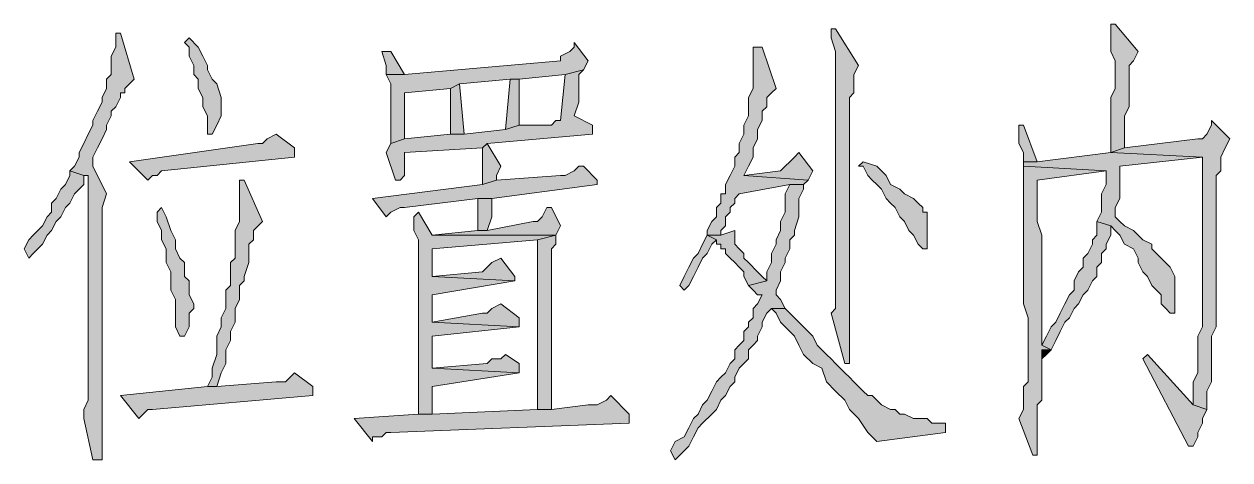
# Model space of a CAD drawing. Header units: millimetres. Extents: x 24 to 410, y 10 to 282.
# Drawn here: x 303.7 to 314.83, y 55.75 to 59.77 of the extents above; entities that cross this region are included whole.
import ezdxf

# ---------------------------------------------------------------- set-up
doc = ezdxf.new("R2010")
doc.units = ezdxf.units.MM

msp = doc.modelspace()

# ---------------------------------------------------------------- hatches: boundary and pattern name
h = msp.add_hatch(color=7)
h.dxf.hatch_style = 2
h.paths.add_polyline_path([(304.588333, 59.69), (304.546, 59.69), (304.546, 59.647667), (304.546, 59.563), (304.503667, 59.478333), (304.503667, 59.309), (304.461333, 59.266667), (304.461333, 59.182), (304.419, 59.097333), (304.419, 59.055), (304.376667, 58.970333), (304.334333, 58.885667), (304.334333, 58.843333), (304.292, 58.758667), (304.249667, 58.674), (304.207333, 58.589333), (304.207333, 58.547), (304.165, 58.462333), (304.122667, 58.42), (304.249667, 58.377667), (304.292, 58.377667), (304.292, 58.250667), (304.292, 58.123667), (304.292, 58.081333), (304.292, 56.303333), (304.249667, 56.218667), (304.249667, 56.134), (304.334333, 55.753), (304.419, 55.753), (304.419, 56.261), (304.419, 58.081333), (304.461333, 58.208333), (304.334333, 58.462333), (304.334333, 58.547), (304.376667, 58.631667), (304.419, 58.716333), (304.461333, 58.801), (304.461333, 58.843333), (304.503667, 58.928), (304.503667, 58.970333), (304.546, 59.012667), (304.588333, 59.097333), (304.588333, 59.139667), (304.630667, 59.139667), (304.630667, 59.182), (304.715333, 59.266667)])
h = msp.add_hatch(color=7)
h.dxf.hatch_style = 2
h.paths.add_polyline_path([(311.192333, 59.732333), (311.15, 59.732333), (311.15, 59.647667), (311.192333, 59.520667), (311.192333, 57.658), (311.192333, 57.573333), (311.192333, 57.15), (311.15, 57.107667), (311.277, 56.642), (311.319333, 56.642), (311.319333, 56.684333), (311.319333, 59.097333), (311.361667, 59.139667), (311.361667, 59.309), (311.404, 59.393667)])
h = msp.add_hatch(color=7)
h.dxf.hatch_style = 2
h.paths.add_polyline_path([(313.774667, 59.774667), (313.732333, 59.774667), (313.732333, 59.69), (313.732333, 59.520667), (313.774667, 59.436), (313.774667, 59.182), (313.732333, 59.097333), (313.732333, 58.589333), (313.859333, 58.631667), (313.859333, 58.928), (313.901667, 59.012667), (313.901667, 59.182), (313.901667, 59.266667), (313.901667, 59.393667), (313.944, 59.436), (313.986333, 59.520667)])
h = msp.add_hatch(color=7)
h.dxf.hatch_style = 2
h.paths.add_polyline_path([(305.223333, 59.647667), (305.181, 59.605333), (305.223333, 59.563), (305.223333, 59.478333), (305.265667, 59.393667), (305.265667, 59.309), (305.308, 59.266667), (305.308, 59.182), (305.350333, 59.097333), (305.350333, 59.012667), (305.392667, 58.928), (305.392667, 58.758667), (305.435, 58.758667), (305.477333, 58.843333), (305.519667, 58.928), (305.519667, 59.097333), (305.477333, 59.224333), (305.435, 59.266667), (305.392667, 59.351333), (305.392667, 59.393667), (305.350333, 59.478333), (305.308, 59.563)])
h = msp.add_hatch(color=7)
h.dxf.hatch_style = 2
h.paths.add_polyline_path([(308.779333, 59.605333), (308.779333, 59.563), (308.737, 59.520667), (308.652333, 59.478333), (308.652333, 59.436), (307.213, 59.309), (307.043667, 59.309), (307.086, 59.224333), (307.086, 58.674), (307.213, 58.716333), (307.213, 59.139667), (307.636333, 59.182), (307.721, 59.224333), (308.186667, 59.266667), (308.271333, 59.266667), (308.694667, 59.309), (308.864, 59.351333), (308.906333, 59.436)])
h = msp.add_hatch(color=7)
h.dxf.hatch_style = 2
h.paths.add_polyline_path([(307.086, 59.520667), (307.001333, 59.520667), (307.043667, 59.393667), (307.043667, 59.309), (307.213, 59.309)])
h = msp.add_hatch(color=7)
h.dxf.hatch_style = 2
h.paths.add_polyline_path([(310.515, 59.563), (310.430333, 59.563), (310.430333, 59.478333), (310.430333, 59.182), (310.388, 59.097333), (310.388, 58.928), (310.345667, 58.843333), (310.345667, 58.758667), (310.303333, 58.674), (310.303333, 58.589333), (310.261, 58.547), (310.261, 58.462333), (310.218667, 58.377667), (310.176333, 58.293), (310.176333, 58.208333), (310.134, 58.208333), (310.134, 58.123667), (310.091667, 58.081333), (310.091667, 57.996667), (310.049333, 57.954333), (310.007, 57.869667), (310.007, 57.827333), (310.134, 57.827333), (310.134, 57.869667), (310.176333, 57.912), (310.176333, 57.996667), (310.218667, 58.039), (310.218667, 58.081333), (310.261, 58.123667), (310.261, 58.166), (310.303333, 58.208333), (310.769, 58.293), (310.896, 58.293), (310.938333, 58.335333), (310.345667, 58.377667), (310.388, 58.462333), (310.430333, 58.547), (310.430333, 58.631667), (310.472667, 58.716333), (310.472667, 58.801), (310.515, 58.885667), (310.515, 58.970333), (310.557333, 59.012667), (310.557333, 59.097333), (310.599667, 59.139667), (310.642, 59.182)])
h = msp.add_hatch(color=7)
h.dxf.hatch_style = 2
h.paths.add_polyline_path([(308.864, 59.351333), (308.694667, 59.309), (308.652333, 58.885667), (308.61, 58.885667), (308.567667, 58.843333), (308.271333, 58.843333), (308.144333, 58.801), (307.763333, 58.758667), (307.636333, 58.758667), (307.213, 58.716333), (307.086, 58.674), (307.043667, 58.589333), (307.128333, 58.335333), (307.170667, 58.335333), (307.213, 58.377667), (307.213, 58.589333), (307.932667, 58.631667), (307.975, 58.674), (308.948667, 58.758667), (308.948667, 58.843333), (308.779333, 58.928), (308.821667, 59.055), (308.821667, 59.139667), (308.821667, 59.182), (308.821667, 59.309)])
h = msp.add_hatch(color=7)
h.dxf.hatch_style = 2
h.paths.add_polyline_path([(308.271333, 59.266667), (308.186667, 59.266667), (308.144333, 58.801), (308.271333, 58.843333)])
h = msp.add_hatch(color=7)
h.dxf.hatch_style = 2
h.paths.add_polyline_path([(307.721, 59.224333), (307.636333, 59.182), (307.636333, 58.758667), (307.763333, 58.758667)])
h = msp.add_hatch(color=7)
h.dxf.hatch_style = 2
h.paths.add_polyline_path([(312.928, 58.843333), (312.885667, 58.843333), (312.885667, 58.674), (312.928, 58.589333), (312.928, 58.504667), (313.055, 58.504667)])
h = msp.add_hatch(color=7)
h.dxf.hatch_style = 2
h.paths.add_polyline_path([(314.663667, 58.885667), (314.663667, 58.843333), (314.621333, 58.758667), (314.579, 58.716333), (314.536667, 58.716333), (313.859333, 58.631667), (313.732333, 58.589333), (314.579, 58.547), (314.579, 57.107667), (314.579, 57.065333), (314.579, 56.980667), (314.536667, 56.896), (314.536667, 56.557333), (314.494333, 56.472667), (314.494333, 56.261), (314.621333, 56.218667), (314.621333, 56.388), (314.663667, 56.472667), (314.663667, 56.896), (314.706, 56.980667), (314.706, 58.377667), (314.748333, 58.42), (314.748333, 58.547), (314.790667, 58.631667), (314.833, 58.716333)])
h = msp.add_hatch(color=7)
h.dxf.hatch_style = 2
h.paths.add_polyline_path([(306.027667, 58.758667), (305.943, 58.716333), (305.900667, 58.674), (305.858333, 58.674), (304.673, 58.504667), (304.842333, 58.335333), (304.884667, 58.377667), (304.927, 58.377667), (304.969333, 58.42), (306.197, 58.547), (306.197, 58.631667)])
h = msp.add_hatch(color=7)
h.dxf.hatch_style = 2
h.paths.add_polyline_path([(307.975, 58.674), (307.932667, 58.631667), (307.932667, 58.293), (308.059667, 58.335333), (308.059667, 58.377667), (308.102, 58.462333)])
h = msp.add_hatch(color=7)
h.dxf.hatch_style = 2
h.paths.add_polyline_path([(310.853667, 58.589333), (310.811333, 58.547), (310.769, 58.504667), (310.726667, 58.462333), (310.684333, 58.42), (310.345667, 58.377667), (310.938333, 58.335333), (310.980667, 58.42)])
h = msp.add_hatch(color=7)
h.dxf.hatch_style = 2
h.paths.add_polyline_path([(313.732333, 58.589333), (313.055, 58.504667), (312.928, 58.504667), (312.928, 58.462333), (313.69, 58.42), (313.69, 58.293), (313.647667, 58.208333), (313.647667, 58.039), (313.605333, 57.954333), (313.732333, 57.912), (313.774667, 57.869667), (313.817, 57.827333), (313.859333, 57.742667), (313.944, 57.700333), (313.986333, 57.615667), (313.986333, 57.573333), (314.028667, 57.488667), (314.071, 57.446333), (314.113333, 57.361667), (314.155667, 57.319333), (314.198, 57.277), (314.198, 57.192333), (314.240333, 57.15), (314.282667, 57.107667), (314.325, 57.107667), (314.325, 57.192333), (314.325, 57.446333), (314.282667, 57.531), (314.198, 57.615667), (314.155667, 57.658), (314.113333, 57.700333), (314.113333, 57.742667), (314.028667, 57.785), (313.986333, 57.827333), (313.944, 57.869667), (313.859333, 57.912), (313.817, 57.954333), (313.774667, 57.996667), (313.774667, 58.081333), (313.817, 58.166), (313.817, 58.462333), (314.579, 58.547)])
h = msp.add_hatch(color=7)
h.dxf.hatch_style = 2
h.paths.add_polyline_path([(308.864, 58.462333), (308.821667, 58.462333), (308.779333, 58.42), (308.694667, 58.377667), (308.652333, 58.377667), (308.059667, 58.335333), (307.932667, 58.293), (306.916667, 58.166), (307.043667, 57.996667), (307.086, 58.039), (307.170667, 58.081333), (307.213, 58.081333), (307.890333, 58.166), (308.017333, 58.166), (308.991, 58.293), (308.991, 58.335333)])
h = msp.add_hatch(color=7)
h.dxf.hatch_style = 2
h.paths.add_polyline_path([(311.446333, 58.504667), (311.404, 58.462333), (311.446333, 58.462333), (311.488667, 58.377667), (311.531, 58.335333), (311.573333, 58.293), (311.615667, 58.250667), (311.658, 58.166), (311.700333, 58.123667), (311.742667, 58.081333), (311.785, 57.996667), (311.827333, 57.954333), (311.869667, 57.869667), (311.912, 57.827333), (311.954333, 57.742667), (311.996667, 57.700333), (312.039, 57.700333), (312.039, 57.827333), (312.039, 58.039), (311.996667, 58.039), (311.996667, 58.081333), (311.954333, 58.123667), (311.912, 58.166), (311.827333, 58.208333), (311.785, 58.250667), (311.700333, 58.293), (311.658, 58.377667), (311.573333, 58.462333)])
h = msp.add_hatch(color=7)
h.dxf.hatch_style = 2
h.paths.add_polyline_path([(312.928, 58.462333), (312.928, 57.192333), (312.970333, 57.065333), (312.970333, 56.472667), (312.928, 56.430333), (312.928, 56.388), (312.928, 56.218667), (312.885667, 56.134), (313.012667, 55.795333), (313.055, 55.795333), (313.055, 55.837667), (313.055, 56.261), (313.097333, 56.303333), (313.097333, 56.769), (313.182, 56.769), (313.097333, 56.811333), (313.097333, 57.827333), (313.055, 57.954333), (313.055, 58.335333), (313.69, 58.42)])
h = msp.add_hatch(color=7)
h.dxf.hatch_style = 2
h.paths.add_polyline_path([(304.122667, 58.42), (304.122667, 58.377667), (304.080333, 58.293), (304.038, 58.250667), (303.995667, 58.166), (303.953333, 58.123667), (303.953333, 58.039), (303.911, 57.996667), (303.868667, 57.912), (303.784, 57.827333), (303.741667, 57.785), (303.699333, 57.700333), (303.741667, 57.615667), (303.784, 57.658), (303.868667, 57.742667), (303.911, 57.827333), (303.953333, 57.869667), (303.995667, 57.954333), (304.038, 57.996667), (304.080333, 58.081333), (304.122667, 58.123667), (304.165, 58.208333), (304.207333, 58.250667), (304.249667, 58.293), (304.249667, 58.377667)])
h = msp.add_hatch(color=7)
h.dxf.hatch_style = 2
h.paths.add_polyline_path([(305.731333, 58.335333), (305.689, 58.335333), (305.689, 58.250667), (305.689, 57.954333), (305.646667, 57.869667), (305.646667, 57.615667), (305.604333, 57.573333), (305.604333, 57.361667), (305.562, 57.319333), (305.562, 57.15), (305.519667, 57.065333), (305.519667, 56.980667), (305.477333, 56.896), (305.477333, 56.726667), (305.435, 56.599667), (305.435, 56.515), (305.392667, 56.430333), (305.477333, 56.430333), (305.519667, 56.557333), (305.562, 56.642), (305.562, 56.769), (305.604333, 56.853667), (305.604333, 56.938333), (305.646667, 57.023), (305.646667, 57.15), (305.689, 57.234667), (305.689, 57.361667), (305.731333, 57.404), (305.731333, 57.446333), (305.773667, 57.573333), (305.773667, 57.742667), (305.816, 57.785), (305.816, 57.869667), (305.900667, 57.954333)])
h = msp.add_hatch(color=7)
h.dxf.hatch_style = 2
h.paths.add_polyline_path([(310.896, 58.293), (310.769, 58.293), (310.726667, 58.208333), (310.726667, 58.039), (310.684333, 57.954333), (310.684333, 57.869667), (310.642, 57.785), (310.642, 57.742667), (310.599667, 57.658), (310.599667, 57.573333), (310.557333, 57.488667), (310.557333, 57.404), (310.388, 57.361667), (310.430333, 57.319333), (310.472667, 57.277), (310.515, 57.277), (310.472667, 57.192333), (310.430333, 57.15), (310.430333, 57.065333), (310.388, 57.023), (310.388, 56.980667), (310.345667, 56.938333), (310.345667, 56.853667), (310.303333, 56.811333), (310.261, 56.769), (310.261, 56.684333), (310.218667, 56.642), (310.176333, 56.557333), (310.134, 56.515), (310.091667, 56.472667), (310.049333, 56.388), (310.007, 56.303333), (309.964667, 56.261), (309.922333, 56.176333), (309.88, 56.134), (309.837667, 56.049333), (309.795333, 55.964667), (309.710667, 55.922333), (309.668333, 55.837667), (309.710667, 55.753), (309.795333, 55.837667), (309.837667, 55.88), (309.88, 55.964667), (309.922333, 56.049333), (309.964667, 56.091667), (310.049333, 56.176333), (310.091667, 56.218667), (310.134, 56.303333), (310.176333, 56.345667), (310.218667, 56.430333), (310.261, 56.472667), (310.261, 56.515), (310.303333, 56.599667), (310.345667, 56.642), (310.388, 56.684333), (310.388, 56.769), (310.430333, 56.811333), (310.472667, 56.853667), (310.472667, 56.896), (310.515, 56.980667), (310.515, 57.023), (310.557333, 57.107667), (310.599667, 57.15), (310.726667, 57.15), (310.684333, 57.234667), (310.642, 57.277), (310.642, 57.319333), (310.684333, 57.404), (310.684333, 57.488667), (310.726667, 57.573333), (310.726667, 57.615667), (310.769, 57.700333), (310.769, 57.785), (310.811333, 57.827333), (310.811333, 57.869667), (310.853667, 57.996667), (310.853667, 58.166), (310.896, 58.250667)])
h = msp.add_hatch(color=7)
h.dxf.hatch_style = 2
h.paths.add_polyline_path([(308.017333, 58.166), (307.890333, 58.166), (307.890333, 57.869667), (307.975, 57.869667), (308.017333, 57.996667)])
h = msp.add_hatch(color=7)
h.dxf.hatch_style = 2
h.paths.add_polyline_path([(304.969333, 58.081333), (304.927, 58.039), (304.927, 57.954333), (304.969333, 57.869667), (304.969333, 57.785), (305.011667, 57.700333), (305.011667, 57.573333), (305.054, 57.488667), (305.054, 57.319333), (305.096333, 57.234667), (305.096333, 56.980667), (305.138667, 56.896), (305.181, 56.896), (305.223333, 56.980667), (305.223333, 57.107667), (305.265667, 57.15), (305.265667, 57.192333), (305.223333, 57.277), (305.223333, 57.404), (305.181, 57.446333), (305.181, 57.573333), (305.138667, 57.615667), (305.096333, 57.700333), (305.096333, 57.785), (305.054, 57.869667), (305.011667, 57.996667)])
h = msp.add_hatch(color=7)
h.dxf.hatch_style = 2
h.paths.add_polyline_path([(307.34, 58.039), (307.297667, 57.996667), (307.297667, 57.869667), (307.34, 57.785), (307.34, 56.176333), (307.467, 56.176333), (307.467, 56.430333), (308.271333, 56.557333), (307.467, 56.599667), (307.467, 56.896), (308.271333, 56.980667), (307.467, 57.023), (307.467, 57.277), (308.229, 57.404), (307.467, 57.446333), (307.467, 57.700333), (308.440667, 57.785), (308.61, 57.827333), (307.467, 57.827333)])
h = msp.add_hatch(color=7)
h.dxf.hatch_style = 2
h.paths.add_polyline_path([(308.567667, 58.081333), (308.525333, 58.081333), (308.483, 57.996667), (308.440667, 57.954333), (308.398333, 57.954333), (307.975, 57.869667), (307.890333, 57.869667), (307.467, 57.827333), (308.61, 57.827333), (308.652333, 57.912)])
h = msp.add_hatch(color=7)
h.dxf.hatch_style = 2
h.paths.add_polyline_path([(313.605333, 57.954333), (313.605333, 57.827333), (313.563, 57.785), (313.563, 57.742667), (313.520667, 57.658), (313.478333, 57.615667), (313.478333, 57.531), (313.436, 57.488667), (313.393667, 57.404), (313.393667, 57.319333), (313.351333, 57.277), (313.309, 57.192333), (313.266667, 57.107667), (313.224333, 57.023), (313.182, 56.980667), (313.139667, 56.896), (313.097333, 56.811333), (313.182, 56.769), (313.224333, 56.853667), (313.266667, 56.938333), (313.309, 57.023), (313.351333, 57.065333), (313.393667, 57.15), (313.436, 57.192333), (313.478333, 57.277), (313.520667, 57.319333), (313.563, 57.404), (313.605333, 57.446333), (313.605333, 57.531), (313.647667, 57.573333), (313.647667, 57.658), (313.69, 57.700333), (313.69, 57.742667), (313.732333, 57.827333), (313.732333, 57.912)])
h = msp.add_hatch(color=7)
h.dxf.hatch_style = 2
h.paths.add_polyline_path([(308.61, 57.827333), (308.440667, 57.785), (308.440667, 56.218667), (308.567667, 56.218667), (308.567667, 57.700333), (308.61, 57.742667)])
h = msp.add_hatch(color=7)
h.dxf.hatch_style = 2
h.paths.add_polyline_path([(310.007, 57.827333), (309.964667, 57.742667), (309.922333, 57.658), (309.88, 57.615667), (309.837667, 57.531), (309.795333, 57.446333), (309.753, 57.361667), (309.795333, 57.319333), (309.837667, 57.361667), (309.88, 57.446333), (309.922333, 57.531), (309.964667, 57.615667), (310.007, 57.658), (310.049333, 57.742667), (310.091667, 57.785)])
h = msp.add_hatch(color=7)
h.dxf.hatch_style = 2
h.paths.add_polyline_path([(310.261, 57.869667), (310.134, 57.827333), (310.007, 57.827333), (310.091667, 57.785), (310.091667, 57.742667), (310.134, 57.742667), (310.134, 57.700333), (310.176333, 57.700333), (310.176333, 57.658), (310.218667, 57.615667), (310.261, 57.573333), (310.303333, 57.531), (310.345667, 57.488667), (310.345667, 57.446333), (310.388, 57.361667), (310.557333, 57.404), (310.515, 57.446333), (310.472667, 57.488667), (310.388, 57.573333), (310.345667, 57.615667), (310.345667, 57.658), (310.303333, 57.700333), (310.261, 57.742667), (310.261, 57.785)])
h = msp.add_hatch(color=7)
h.dxf.hatch_style = 2
h.paths.add_polyline_path([(308.102, 57.615667), (308.017333, 57.573333), (307.975, 57.531), (307.932667, 57.488667), (307.467, 57.446333), (308.229, 57.404), (308.229, 57.446333)])
h = msp.add_hatch(color=7)
h.dxf.hatch_style = 2
h.paths.add_polyline_path([(308.102, 57.192333), (308.017333, 57.15), (307.975, 57.107667), (307.932667, 57.107667), (307.467, 57.023), (308.271333, 56.980667), (308.271333, 57.065333)])
h = msp.add_hatch(color=7)
h.dxf.hatch_style = 2
h.paths.add_polyline_path([(310.726667, 57.15), (310.599667, 57.15), (310.642, 57.107667), (310.684333, 57.023), (310.726667, 56.980667), (310.811333, 56.896), (310.853667, 56.811333), (310.896, 56.726667), (310.980667, 56.642), (311.065333, 56.599667), (311.107667, 56.472667), (311.192333, 56.388), (311.277, 56.303333), (311.319333, 56.218667), (311.404, 56.134), (311.488667, 56.007), (311.573333, 55.922333), (312.208333, 56.007), (312.208333, 56.091667), (312.166, 56.091667), (312.081333, 56.091667), (312.039, 56.134), (311.912, 56.134), (311.827333, 56.176333), (311.785, 56.176333), (311.742667, 56.218667), (311.700333, 56.218667), (311.615667, 56.261), (311.573333, 56.303333), (311.531, 56.345667), (311.488667, 56.345667), (311.446333, 56.388), (311.404, 56.430333), (311.361667, 56.472667), (311.319333, 56.515), (311.277, 56.557333), (311.234667, 56.599667), (311.192333, 56.642), (311.15, 56.684333), (311.107667, 56.726667), (311.065333, 56.769), (311.023, 56.811333), (310.980667, 56.896), (310.938333, 56.938333), (310.896, 56.980667), (310.853667, 57.023), (310.769, 57.107667)])
h = msp.add_hatch(color=7)
h.dxf.hatch_style = 2
h.paths.add_polyline_path([(308.144333, 56.726667), (308.102, 56.684333), (308.017333, 56.684333), (307.975, 56.642), (307.467, 56.599667), (308.271333, 56.557333), (308.271333, 56.642)])
h = msp.add_hatch(color=7)
h.dxf.hatch_style = 2
h.paths.add_polyline_path([(313.182, 56.769), (313.097333, 56.769), (313.097333, 56.684333), (313.139667, 56.726667)])
h = msp.add_hatch(color=7)
h.dxf.hatch_style = 2
h.paths.add_polyline_path([(314.071, 56.726667), (314.028667, 56.684333), (314.452, 55.88), (314.494333, 55.88), (314.536667, 55.964667), (314.536667, 56.007), (314.579, 56.091667), (314.579, 56.134), (314.621333, 56.218667), (314.494333, 56.261)])
h = msp.add_hatch(color=7)
h.dxf.hatch_style = 2
h.paths.add_polyline_path([(306.197, 56.557333), (306.154667, 56.515), (306.112333, 56.472667), (306.027667, 56.472667), (305.477333, 56.430333), (305.392667, 56.430333), (304.588333, 56.345667), (304.757667, 56.134), (304.8, 56.176333), (304.842333, 56.218667), (304.884667, 56.218667), (306.366333, 56.345667), (306.366333, 56.430333)])
h = msp.add_hatch(color=7)
h.dxf.hatch_style = 2
h.paths.add_polyline_path([(309.118, 56.345667), (309.075667, 56.303333), (308.991, 56.261), (308.906333, 56.261), (308.567667, 56.218667), (308.440667, 56.218667), (307.467, 56.176333), (307.34, 56.176333), (306.747333, 56.134), (306.916667, 55.922333), (306.916667, 55.964667), (307.001333, 55.964667), (307.043667, 56.007), (307.086, 56.007), (309.287333, 56.091667), (309.287333, 56.176333)])

# ---------------------------------------------------------------- linework, layer by layer
at = {"color": 7, "lineweight": 0}
for points in [[(304.588333, 59.69), (304.546, 59.69), (304.546, 59.647667), (304.546, 59.563), (304.503667, 59.478333), (304.503667, 59.309), (304.461333, 59.266667), (304.461333, 59.182), (304.419, 59.097333), (304.419, 59.055), (304.376667, 58.970333), (304.334333, 58.885667), (304.334333, 58.843333), (304.292, 58.758667), (304.249667, 58.674), (304.207333, 58.589333), (304.207333, 58.547), (304.165, 58.462333), (304.122667, 58.42), (304.249667, 58.377667), (304.292, 58.377667), (304.292, 58.250667), (304.292, 58.123667), (304.292, 58.081333), (304.292, 56.303333), (304.249667, 56.218667), (304.249667, 56.134), (304.334333, 55.753), (304.419, 55.753), (304.419, 56.261), (304.419, 58.081333), (304.461333, 58.208333), (304.334333, 58.462333), (304.334333, 58.547), (304.376667, 58.631667), (304.419, 58.716333), (304.461333, 58.801), (304.461333, 58.843333), (304.503667, 58.928), (304.503667, 58.970333), (304.546, 59.012667), (304.588333, 59.097333), (304.588333, 59.139667), (304.630667, 59.139667), (304.630667, 59.182), (304.715333, 59.266667)], [(311.192333, 59.732333), (311.15, 59.732333), (311.15, 59.647667), (311.192333, 59.520667), (311.192333, 57.658), (311.192333, 57.573333), (311.192333, 57.15), (311.15, 57.107667), (311.277, 56.642), (311.319333, 56.642), (311.319333, 56.684333), (311.319333, 59.097333), (311.361667, 59.139667), (311.361667, 59.309), (311.404, 59.393667)], [(313.774667, 59.774667), (313.732333, 59.774667), (313.732333, 59.69), (313.732333, 59.520667), (313.774667, 59.436), (313.774667, 59.182), (313.732333, 59.097333), (313.732333, 58.589333), (313.859333, 58.631667), (313.859333, 58.928), (313.901667, 59.012667), (313.901667, 59.182), (313.901667, 59.266667), (313.901667, 59.393667), (313.944, 59.436), (313.986333, 59.520667)], [(305.223333, 59.647667), (305.181, 59.605333), (305.223333, 59.563), (305.223333, 59.478333), (305.265667, 59.393667), (305.265667, 59.309), (305.308, 59.266667), (305.308, 59.182), (305.350333, 59.097333), (305.350333, 59.012667), (305.392667, 58.928), (305.392667, 58.758667), (305.435, 58.758667), (305.477333, 58.843333), (305.519667, 58.928), (305.519667, 59.097333), (305.477333, 59.224333), (305.435, 59.266667), (305.392667, 59.351333), (305.392667, 59.393667), (305.350333, 59.478333), (305.308, 59.563)], [(308.779333, 59.605333), (308.779333, 59.563), (308.737, 59.520667), (308.652333, 59.478333), (308.652333, 59.436), (307.213, 59.309), (307.043667, 59.309), (307.086, 59.224333), (307.086, 58.674), (307.213, 58.716333), (307.213, 59.139667), (307.636333, 59.182), (307.721, 59.224333), (308.186667, 59.266667), (308.271333, 59.266667), (308.694667, 59.309), (308.864, 59.351333), (308.906333, 59.436)], [(307.086, 59.520667), (307.001333, 59.520667), (307.043667, 59.393667), (307.043667, 59.309), (307.213, 59.309)], [(310.515, 59.563), (310.430333, 59.563), (310.430333, 59.478333), (310.430333, 59.182), (310.388, 59.097333), (310.388, 58.928), (310.345667, 58.843333), (310.345667, 58.758667), (310.303333, 58.674), (310.303333, 58.589333), (310.261, 58.547), (310.261, 58.462333), (310.218667, 58.377667), (310.176333, 58.293), (310.176333, 58.208333), (310.134, 58.208333), (310.134, 58.123667), (310.091667, 58.081333), (310.091667, 57.996667), (310.049333, 57.954333), (310.007, 57.869667), (310.007, 57.827333), (310.134, 57.827333), (310.134, 57.869667), (310.176333, 57.912), (310.176333, 57.996667), (310.218667, 58.039), (310.218667, 58.081333), (310.261, 58.123667), (310.261, 58.166), (310.303333, 58.208333), (310.769, 58.293), (310.896, 58.293), (310.938333, 58.335333), (310.345667, 58.377667), (310.388, 58.462333), (310.430333, 58.547), (310.430333, 58.631667), (310.472667, 58.716333), (310.472667, 58.801), (310.515, 58.885667), (310.515, 58.970333), (310.557333, 59.012667), (310.557333, 59.097333), (310.599667, 59.139667), (310.642, 59.182)], [(308.864, 59.351333), (308.694667, 59.309), (308.652333, 58.885667), (308.61, 58.885667), (308.567667, 58.843333), (308.271333, 58.843333), (308.144333, 58.801), (307.763333, 58.758667), (307.636333, 58.758667), (307.213, 58.716333), (307.086, 58.674), (307.043667, 58.589333), (307.128333, 58.335333), (307.170667, 58.335333), (307.213, 58.377667), (307.213, 58.589333), (307.932667, 58.631667), (307.975, 58.674), (308.948667, 58.758667), (308.948667, 58.843333), (308.779333, 58.928), (308.821667, 59.055), (308.821667, 59.139667), (308.821667, 59.182), (308.821667, 59.309)], [(308.271333, 59.266667), (308.186667, 59.266667), (308.144333, 58.801), (308.271333, 58.843333)], [(307.721, 59.224333), (307.636333, 59.182), (307.636333, 58.758667), (307.763333, 58.758667)], [(312.928, 58.843333), (312.885667, 58.843333), (312.885667, 58.674), (312.928, 58.589333), (312.928, 58.504667), (313.055, 58.504667)], [(314.663667, 58.885667), (314.663667, 58.843333), (314.621333, 58.758667), (314.579, 58.716333), (314.536667, 58.716333), (313.859333, 58.631667), (313.732333, 58.589333), (314.579, 58.547), (314.579, 57.107667), (314.579, 57.065333), (314.579, 56.980667), (314.536667, 56.896), (314.536667, 56.557333), (314.494333, 56.472667), (314.494333, 56.261), (314.621333, 56.218667), (314.621333, 56.388), (314.663667, 56.472667), (314.663667, 56.896), (314.706, 56.980667), (314.706, 58.377667), (314.748333, 58.42), (314.748333, 58.547), (314.790667, 58.631667), (314.833, 58.716333)], [(306.027667, 58.758667), (305.943, 58.716333), (305.900667, 58.674), (305.858333, 58.674), (304.673, 58.504667), (304.842333, 58.335333), (304.884667, 58.377667), (304.927, 58.377667), (304.969333, 58.42), (306.197, 58.547), (306.197, 58.631667)], [(307.975, 58.674), (307.932667, 58.631667), (307.932667, 58.293), (308.059667, 58.335333), (308.059667, 58.377667), (308.102, 58.462333)], [(310.853667, 58.589333), (310.811333, 58.547), (310.769, 58.504667), (310.726667, 58.462333), (310.684333, 58.42), (310.345667, 58.377667), (310.938333, 58.335333), (310.980667, 58.42)], [(313.732333, 58.589333), (313.055, 58.504667), (312.928, 58.504667), (312.928, 58.462333), (313.69, 58.42), (313.69, 58.293), (313.647667, 58.208333), (313.647667, 58.039), (313.605333, 57.954333), (313.732333, 57.912), (313.774667, 57.869667), (313.817, 57.827333), (313.859333, 57.742667), (313.944, 57.700333), (313.986333, 57.615667), (313.986333, 57.573333), (314.028667, 57.488667), (314.071, 57.446333), (314.113333, 57.361667), (314.155667, 57.319333), (314.198, 57.277), (314.198, 57.192333), (314.240333, 57.15), (314.282667, 57.107667), (314.325, 57.107667), (314.325, 57.192333), (314.325, 57.446333), (314.282667, 57.531), (314.198, 57.615667), (314.155667, 57.658), (314.113333, 57.700333), (314.113333, 57.742667), (314.028667, 57.785), (313.986333, 57.827333), (313.944, 57.869667), (313.859333, 57.912), (313.817, 57.954333), (313.774667, 57.996667), (313.774667, 58.081333), (313.817, 58.166), (313.817, 58.462333), (314.579, 58.547)], [(308.864, 58.462333), (308.821667, 58.462333), (308.779333, 58.42), (308.694667, 58.377667), (308.652333, 58.377667), (308.059667, 58.335333), (307.932667, 58.293), (306.916667, 58.166), (307.043667, 57.996667), (307.086, 58.039), (307.170667, 58.081333), (307.213, 58.081333), (307.890333, 58.166), (308.017333, 58.166), (308.991, 58.293), (308.991, 58.335333)], [(311.446333, 58.504667), (311.404, 58.462333), (311.446333, 58.462333), (311.488667, 58.377667), (311.531, 58.335333), (311.573333, 58.293), (311.615667, 58.250667), (311.658, 58.166), (311.700333, 58.123667), (311.742667, 58.081333), (311.785, 57.996667), (311.827333, 57.954333), (311.869667, 57.869667), (311.912, 57.827333), (311.954333, 57.742667), (311.996667, 57.700333), (312.039, 57.700333), (312.039, 57.827333), (312.039, 58.039), (311.996667, 58.039), (311.996667, 58.081333), (311.954333, 58.123667), (311.912, 58.166), (311.827333, 58.208333), (311.785, 58.250667), (311.700333, 58.293), (311.658, 58.377667), (311.573333, 58.462333)], [(312.928, 58.462333), (312.928, 57.192333), (312.970333, 57.065333), (312.970333, 56.472667), (312.928, 56.430333), (312.928, 56.388), (312.928, 56.218667), (312.885667, 56.134), (313.012667, 55.795333), (313.055, 55.795333), (313.055, 55.837667), (313.055, 56.261), (313.097333, 56.303333), (313.097333, 56.769), (313.182, 56.769), (313.097333, 56.811333), (313.097333, 57.827333), (313.055, 57.954333), (313.055, 58.335333), (313.69, 58.42)], [(304.122667, 58.42), (304.122667, 58.377667), (304.080333, 58.293), (304.038, 58.250667), (303.995667, 58.166), (303.953333, 58.123667), (303.953333, 58.039), (303.911, 57.996667), (303.868667, 57.912), (303.784, 57.827333), (303.741667, 57.785), (303.699333, 57.700333), (303.741667, 57.615667), (303.784, 57.658), (303.868667, 57.742667), (303.911, 57.827333), (303.953333, 57.869667), (303.995667, 57.954333), (304.038, 57.996667), (304.080333, 58.081333), (304.122667, 58.123667), (304.165, 58.208333), (304.207333, 58.250667), (304.249667, 58.293), (304.249667, 58.377667)], [(305.731333, 58.335333), (305.689, 58.335333), (305.689, 58.250667), (305.689, 57.954333), (305.646667, 57.869667), (305.646667, 57.615667), (305.604333, 57.573333), (305.604333, 57.361667), (305.562, 57.319333), (305.562, 57.15), (305.519667, 57.065333), (305.519667, 56.980667), (305.477333, 56.896), (305.477333, 56.726667), (305.435, 56.599667), (305.435, 56.515), (305.392667, 56.430333), (305.477333, 56.430333), (305.519667, 56.557333), (305.562, 56.642), (305.562, 56.769), (305.604333, 56.853667), (305.604333, 56.938333), (305.646667, 57.023), (305.646667, 57.15), (305.689, 57.234667), (305.689, 57.361667), (305.731333, 57.404), (305.731333, 57.446333), (305.773667, 57.573333), (305.773667, 57.742667), (305.816, 57.785), (305.816, 57.869667), (305.900667, 57.954333)], [(310.896, 58.293), (310.769, 58.293), (310.726667, 58.208333), (310.726667, 58.039), (310.684333, 57.954333), (310.684333, 57.869667), (310.642, 57.785), (310.642, 57.742667), (310.599667, 57.658), (310.599667, 57.573333), (310.557333, 57.488667), (310.557333, 57.404), (310.388, 57.361667), (310.430333, 57.319333), (310.472667, 57.277), (310.515, 57.277), (310.472667, 57.192333), (310.430333, 57.15), (310.430333, 57.065333), (310.388, 57.023), (310.388, 56.980667), (310.345667, 56.938333), (310.345667, 56.853667), (310.303333, 56.811333), (310.261, 56.769), (310.261, 56.684333), (310.218667, 56.642), (310.176333, 56.557333), (310.134, 56.515), (310.091667, 56.472667), (310.049333, 56.388), (310.007, 56.303333), (309.964667, 56.261), (309.922333, 56.176333), (309.88, 56.134), (309.837667, 56.049333), (309.795333, 55.964667), (309.710667, 55.922333), (309.668333, 55.837667), (309.710667, 55.753), (309.795333, 55.837667), (309.837667, 55.88), (309.88, 55.964667), (309.922333, 56.049333), (309.964667, 56.091667), (310.049333, 56.176333), (310.091667, 56.218667), (310.134, 56.303333), (310.176333, 56.345667), (310.218667, 56.430333), (310.261, 56.472667), (310.261, 56.515), (310.303333, 56.599667), (310.345667, 56.642), (310.388, 56.684333), (310.388, 56.769), (310.430333, 56.811333), (310.472667, 56.853667), (310.472667, 56.896), (310.515, 56.980667), (310.515, 57.023), (310.557333, 57.107667), (310.599667, 57.15), (310.726667, 57.15), (310.684333, 57.234667), (310.642, 57.277), (310.642, 57.319333), (310.684333, 57.404), (310.684333, 57.488667), (310.726667, 57.573333), (310.726667, 57.615667), (310.769, 57.700333), (310.769, 57.785), (310.811333, 57.827333), (310.811333, 57.869667), (310.853667, 57.996667), (310.853667, 58.166), (310.896, 58.250667)], [(308.017333, 58.166), (307.890333, 58.166), (307.890333, 57.869667), (307.975, 57.869667), (308.017333, 57.996667)], [(304.969333, 58.081333), (304.927, 58.039), (304.927, 57.954333), (304.969333, 57.869667), (304.969333, 57.785), (305.011667, 57.700333), (305.011667, 57.573333), (305.054, 57.488667), (305.054, 57.319333), (305.096333, 57.234667), (305.096333, 56.980667), (305.138667, 56.896), (305.181, 56.896), (305.223333, 56.980667), (305.223333, 57.107667), (305.265667, 57.15), (305.265667, 57.192333), (305.223333, 57.277), (305.223333, 57.404), (305.181, 57.446333), (305.181, 57.573333), (305.138667, 57.615667), (305.096333, 57.700333), (305.096333, 57.785), (305.054, 57.869667), (305.011667, 57.996667)], [(307.34, 58.039), (307.297667, 57.996667), (307.297667, 57.869667), (307.34, 57.785), (307.34, 56.176333), (307.467, 56.176333), (307.467, 56.430333), (308.271333, 56.557333), (307.467, 56.599667), (307.467, 56.896), (308.271333, 56.980667), (307.467, 57.023), (307.467, 57.277), (308.229, 57.404), (307.467, 57.446333), (307.467, 57.700333), (308.440667, 57.785), (308.61, 57.827333), (307.467, 57.827333)], [(308.567667, 58.081333), (308.525333, 58.081333), (308.483, 57.996667), (308.440667, 57.954333), (308.398333, 57.954333), (307.975, 57.869667), (307.890333, 57.869667), (307.467, 57.827333), (308.61, 57.827333), (308.652333, 57.912)], [(313.605333, 57.954333), (313.605333, 57.827333), (313.563, 57.785), (313.563, 57.742667), (313.520667, 57.658), (313.478333, 57.615667), (313.478333, 57.531), (313.436, 57.488667), (313.393667, 57.404), (313.393667, 57.319333), (313.351333, 57.277), (313.309, 57.192333), (313.266667, 57.107667), (313.224333, 57.023), (313.182, 56.980667), (313.139667, 56.896), (313.097333, 56.811333), (313.182, 56.769), (313.224333, 56.853667), (313.266667, 56.938333), (313.309, 57.023), (313.351333, 57.065333), (313.393667, 57.15), (313.436, 57.192333), (313.478333, 57.277), (313.520667, 57.319333), (313.563, 57.404), (313.605333, 57.446333), (313.605333, 57.531), (313.647667, 57.573333), (313.647667, 57.658), (313.69, 57.700333), (313.69, 57.742667), (313.732333, 57.827333), (313.732333, 57.912)], [(308.61, 57.827333), (308.440667, 57.785), (308.440667, 56.218667), (308.567667, 56.218667), (308.567667, 57.700333), (308.61, 57.742667)], [(310.007, 57.827333), (309.964667, 57.742667), (309.922333, 57.658), (309.88, 57.615667), (309.837667, 57.531), (309.795333, 57.446333), (309.753, 57.361667), (309.795333, 57.319333), (309.837667, 57.361667), (309.88, 57.446333), (309.922333, 57.531), (309.964667, 57.615667), (310.007, 57.658), (310.049333, 57.742667), (310.091667, 57.785)], [(310.261, 57.869667), (310.134, 57.827333), (310.007, 57.827333), (310.091667, 57.785), (310.091667, 57.742667), (310.134, 57.742667), (310.134, 57.700333), (310.176333, 57.700333), (310.176333, 57.658), (310.218667, 57.615667), (310.261, 57.573333), (310.303333, 57.531), (310.345667, 57.488667), (310.345667, 57.446333), (310.388, 57.361667), (310.557333, 57.404), (310.515, 57.446333), (310.472667, 57.488667), (310.388, 57.573333), (310.345667, 57.615667), (310.345667, 57.658), (310.303333, 57.700333), (310.261, 57.742667), (310.261, 57.785)], [(308.102, 57.615667), (308.017333, 57.573333), (307.975, 57.531), (307.932667, 57.488667), (307.467, 57.446333), (308.229, 57.404), (308.229, 57.446333)], [(308.102, 57.192333), (308.017333, 57.15), (307.975, 57.107667), (307.932667, 57.107667), (307.467, 57.023), (308.271333, 56.980667), (308.271333, 57.065333)], [(310.726667, 57.15), (310.599667, 57.15), (310.642, 57.107667), (310.684333, 57.023), (310.726667, 56.980667), (310.811333, 56.896), (310.853667, 56.811333), (310.896, 56.726667), (310.980667, 56.642), (311.065333, 56.599667), (311.107667, 56.472667), (311.192333, 56.388), (311.277, 56.303333), (311.319333, 56.218667), (311.404, 56.134), (311.488667, 56.007), (311.573333, 55.922333), (312.208333, 56.007), (312.208333, 56.091667), (312.166, 56.091667), (312.081333, 56.091667), (312.039, 56.134), (311.912, 56.134), (311.827333, 56.176333), (311.785, 56.176333), (311.742667, 56.218667), (311.700333, 56.218667), (311.615667, 56.261), (311.573333, 56.303333), (311.531, 56.345667), (311.488667, 56.345667), (311.446333, 56.388), (311.404, 56.430333), (311.361667, 56.472667), (311.319333, 56.515), (311.277, 56.557333), (311.234667, 56.599667), (311.192333, 56.642), (311.15, 56.684333), (311.107667, 56.726667), (311.065333, 56.769), (311.023, 56.811333), (310.980667, 56.896), (310.938333, 56.938333), (310.896, 56.980667), (310.853667, 57.023), (310.769, 57.107667)], [(308.144333, 56.726667), (308.102, 56.684333), (308.017333, 56.684333), (307.975, 56.642), (307.467, 56.599667), (308.271333, 56.557333), (308.271333, 56.642)], [(313.182, 56.769), (313.097333, 56.769), (313.097333, 56.684333), (313.139667, 56.726667)], [(314.071, 56.726667), (314.028667, 56.684333), (314.452, 55.88), (314.494333, 55.88), (314.536667, 55.964667), (314.536667, 56.007), (314.579, 56.091667), (314.579, 56.134), (314.621333, 56.218667), (314.494333, 56.261)], [(306.197, 56.557333), (306.154667, 56.515), (306.112333, 56.472667), (306.027667, 56.472667), (305.477333, 56.430333), (305.392667, 56.430333), (304.588333, 56.345667), (304.757667, 56.134), (304.8, 56.176333), (304.842333, 56.218667), (304.884667, 56.218667), (306.366333, 56.345667), (306.366333, 56.430333)], [(309.118, 56.345667), (309.075667, 56.303333), (308.991, 56.261), (308.906333, 56.261), (308.567667, 56.218667), (308.440667, 56.218667), (307.467, 56.176333), (307.34, 56.176333), (306.747333, 56.134), (306.916667, 55.922333), (306.916667, 55.964667), (307.001333, 55.964667), (307.043667, 56.007), (307.086, 56.007), (309.287333, 56.091667), (309.287333, 56.176333)]]:
    msp.add_lwpolyline(points, close=True, dxfattribs=at)

doc.saveas('drawing.dxf')
